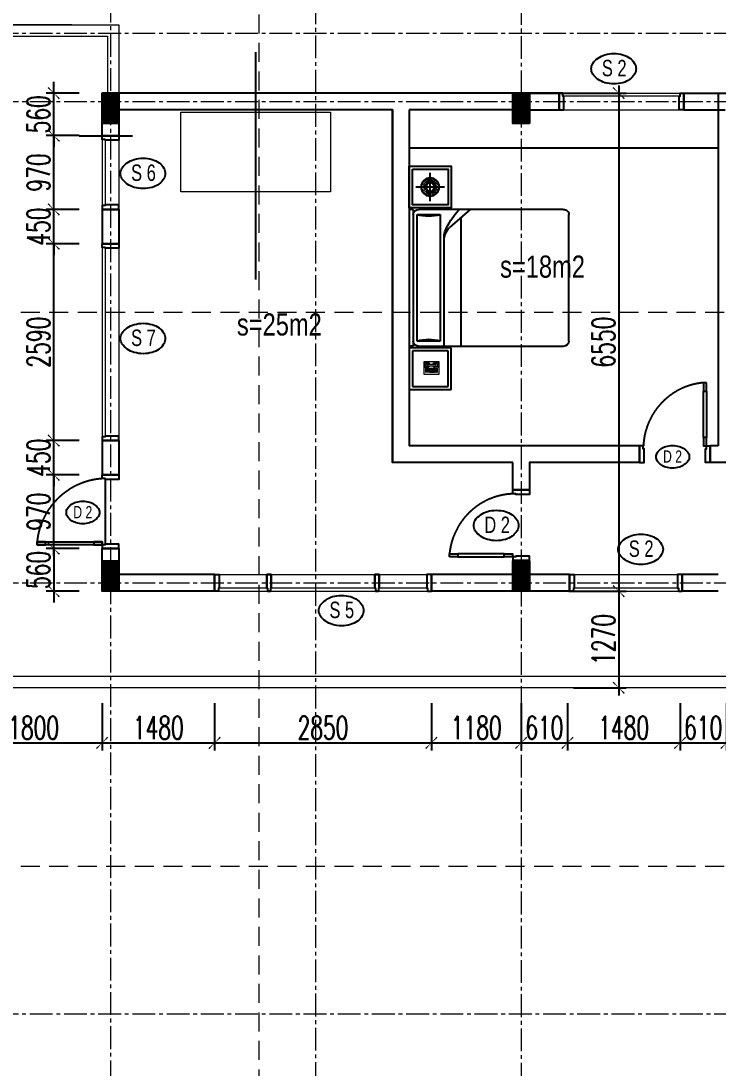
# Model space of a CAD drawing. Header units: millimetres. Extents: x -34806 to 662668, y 63228 to 99452.
# Drawn here: x 141501 to 150668, y 74775 to 88545 of the extents above; entities that cross this region are included whole.
import ezdxf
from ezdxf.enums import TextEntityAlignment as Align

# ---------------------------------------------------------------- set-up
doc = ezdxf.new("R2010")
doc.units = ezdxf.units.MM
doc.header["$LTSCALE"] = 200
doc.header["$MEASUREMENT"] = 0
doc.header["$PDMODE"] = 3
doc.header["$PDSIZE"] = 50
for name, pattern in [('CENTER2', [1.125, 0.75, -0.125, 0.125, -0.125]), ('CONTINOUS', [0]), ('CONTINU', [0]), ('DASHED2', [0.375, 0.25, -0.125])]:
    doc.linetypes.add(name, pattern=pattern)
doc.layers.get('0').update_dxf_attribs({"color": 95, "linetype": 'CONTINUOUS'})
doc.layers.get('DEFPOINTS').update_dxf_attribs({"linetype": 'CONTINUOUS'})
for name, color, linetype in [('COT', 2, 'CONTINUOUS'), ('Cua', 143, 'CONTINUOUS'), ('DIM', 1, 'CONTINUOUS'), ('NOITHAT', 32, 'CONTINUOUS'), ('TEXT', 7, 'CONTINUOUS'), ('TPTA-Text', 253, 'CONTINUOUS'), ('TUONG', 2, 'CONTINUOUS')]:
    doc.layers.add(name, color=color, linetype=linetype)
doc.layers.add('thay', color=7, linetype='CONTINUOUS', lineweight=18)
doc.layers.add('tim', color=254, linetype='CENTER2', lineweight=9)
doc.styles.add('NHO', font='VNCC-RMS.SHX', dxfattribs={"width": 0.8})
doc.styles.add('Scale', font='vnsimli.shx', dxfattribs={"width": 0.65, "bigfont": 'bigfont.shx'})
doc.styles.add('VNCC-SIM', font='VHAVAN.ttf', dxfattribs={"width": 0.85})
doc.dimstyles.new('Scale', dxfattribs={"dimscale": 10, "dimtxt": 2, "dimasz": 0.8, "dimexe": 1, "dimexo": 0, "dimgap": 0.5, "dimtad": 1, "dimdec": 0, "dimzin": 0, "dimdsep": 46, "dimtxsty": 'Scale', "dimblk": 'ARCHTICK', "dimcen": 1, "dimdle": 1, "dimclrd": 8, "dimclre": 251, "dimclrt": 3, "dimadec": 0, "dimazin": 0, "dimtfac": 1, "dimtdec": 0, "dimtix": 1, "dimtmove": 2, "dimatfit": 3, "dimfxl": 1, "dimtolj": 1, "dimtzin": 0, "dimarcsym": 0})

# ---------------------------------------------------------------- blocks, each defined once
blk = doc.blocks.new('A$C116500EA')
at = {"layer": 'NOITHAT'}
for p, q in [((570, 2100), (2370, 2100)), ((570, 2049), (570, 2100)), ((2370, 2049), (2370, 2100)), ((2390, 2100), (2940, 2100)), ((2390, 1550), (2390, 2100)), ((2940, 2100), (2940, 1550)), ((275, 1637), (275, 2012)), ((570, 2049), (2370, 2049)), ((570, 76), (570, 1973)), ((2302, 1998), (638, 1998)), ((638, 1998), (638, 1694)), ((2302, 1694), (2302, 1998)), ((2370, 1973), (2370, 76)), ((2430, 2060), (2900, 2060)), ((2430, 1590), (2430, 2060)), ((2900, 2060), (2900, 1590)), ((463, 1825), (88, 1825)), ((638, 1694), (2302, 1694)), ((570, 1299), (808, 1572)), ((2370, 1643), (930, 1643)), ((2940, 1550), (2390, 1550)), ((2900, 1590), (2430, 1590)), ((2370, 1416), (672, 1416)), ((2302, 0), (638, 0))]:
    blk.add_line(p, q, dxfattribs=at)
at = {"layer": 'NOITHAT', "lineweight": 5}
for p, q in [((248, 1872), (215, 1929)), ((258, 1877), (238, 1939)), ((269, 1879), (262, 1944)), ((281, 1879), (288, 1944)), ((292, 1877), (312, 1939)), ((303, 1872), (335, 1929)), ((220, 1825), (155, 1825)), ((221, 1836), (158, 1850)), ((221, 1813), (158, 1800)), ((225, 1847), (165, 1873)), ((225, 1802), (165, 1776)), ((231, 1857), (178, 1895)), ((231, 1792), (178, 1754)), ((238, 1866), (195, 1914)), ((312, 1866), (355, 1914)), ((319, 1857), (372, 1895)), ((319, 1792), (372, 1754)), ((325, 1847), (385, 1873)), ((325, 1802), (385, 1776)), ((329, 1836), (392, 1850)), ((329, 1813), (392, 1800)), ((330, 1825), (395, 1825)), ((2575, 1911), (2736, 1911)), ((2575, 1709), (2575, 1911)), ((2586, 1896), (2586, 1847)), ((2595, 1905), (2635, 1905)), ((2595, 1838), (2605, 1838)), ((2605, 1856), (2605, 1761)), ((2626, 1856), (2626, 1761)), ((2635, 1838), (2626, 1838)), ((2644, 1896), (2644, 1847)), ((2655, 1886), (2714, 1886)), ((2655, 1878), (2714, 1878)), ((2655, 1870), (2714, 1870)), ((2655, 1862), (2714, 1862)), ((2655, 1854), (2714, 1854)), ((2656, 1832), (2656, 1758)), ((2714, 1832), (2656, 1832)), ((2656, 1813), (2714, 1813)), ((2656, 1795), (2714, 1795)), ((2674, 1758), (2674, 1832)), ((2695, 1758), (2695, 1832)), ((2714, 1758), (2714, 1832)), ((2736, 1911), (2736, 1709)), ((238, 1784), (195, 1735)), ((248, 1777), (215, 1721)), ((258, 1772), (238, 1711)), ((269, 1770), (262, 1705)), ((281, 1770), (288, 1705)), ((292, 1772), (312, 1711)), ((303, 1777), (335, 1721)), ((312, 1784), (355, 1735)), ((2736, 1709), (2575, 1709)), ((2586, 1726), (2586, 1775)), ((2595, 1784), (2605, 1784)), ((2595, 1717), (2635, 1717)), ((2635, 1784), (2626, 1784)), ((2644, 1726), (2644, 1775)), ((2656, 1776), (2714, 1776)), ((2656, 1758), (2714, 1758)), ((2673, 1738), (2656, 1738)), ((2656, 1738), (2656, 1732)), ((2656, 1732), (2673, 1732)), ((2673, 1732), (2673, 1738)), ((2693, 1738), (2676, 1738)), ((2676, 1738), (2676, 1732)), ((2676, 1732), (2693, 1732)), ((2693, 1732), (2693, 1738)), ((2714, 1738), (2697, 1738)), ((2697, 1738), (2697, 1732)), ((2697, 1732), (2714, 1732)), ((2714, 1732), (2714, 1738))]:
    blk.add_line(p, q, dxfattribs=at)
at = {"layer": 'NOITHAT'}
for points in [[(0, 2100), (0, 1550), (550, 1550), (550, 2100)], [(40, 2060), (40, 1590), (510, 1590), (510, 2060)]]:
    blk.add_lwpolyline(points, close=True, dxfattribs=at)
blk.add_circle((275, 1825), 120, dxfattribs=at)
at = {"layer": 'NOITHAT', "lineweight": 5}
for radius in [55, 50]:
    blk.add_circle((275, 1825), radius, dxfattribs=at)
for centre, radius, start, end in [((2595, 1896), 9.15, 90, 180), ((2595, 1847), 9.15, 180, 270), ((2615, 1864), 22.9, 296.5689, 243.4311), ((2615, 1856), 10.2, 0, 180), ((2635, 1896), 9.15, 0, 90), ((2635, 1847), 9.15, 270, 0), ((2595, 1775), 9.15, 90, 180), ((2595, 1726), 9.15, 180, 270), ((2615, 1753), 22.9, 116.5689, 63.4311), ((2615, 1761), 10.2, 180, 0), ((2635, 1775), 9.15, 0, 90), ((2635, 1726), 9.15, 270, 0)]:
    blk.add_arc(centre, radius, start, end, dxfattribs=at)
at = {"layer": 'NOITHAT'}
for centre, major_axis, start_param, end_param in [((638, 1973), (0, 76), 0, 1.570796), ((238, 1846), (0, 471), 4.382801, 5.041977), ((2702, 1846), (0, 471), 1.241209, 1.900384), ((2302, 1973), (0, 76), -1.570796, 0), ((1240, 547), (0, 1164), 0.364577, 0.693974), ((984, 1339), (0, 304), 0, 0.699981), ((930, 1339), (0, 304), 0, 0.233748), ((638, 76), (0, 76), 1.570796, 3.141593), ((2302, 76), (0, 76), 3.141593, 4.712389)]:
    blk.add_ellipse(centre, major_axis=major_axis, ratio=0.9, start_param=start_param, end_param=end_param, dxfattribs=at)
blk = doc.blocks.new('_ArchTick')
at = {"layer": 'DIM', "color": 150}
blk.add_lwpolyline([(0.5, 0.5, 0.133, 0, 0), (0, 0, 0, 0.133, 0), (-0.5, -0.5, 0.133, 0.133, 0)], format="xyseb", dxfattribs=at)
blk = doc.blocks.new('*D165')
at = {"layer": 'DEFPOINTS', "color": 0}
for p in [(148578, 87596), (148705, 81046), (149362, 81046)]:
    blk.add_point(p, dxfattribs=at)
at = {"layer": 'TPTA-Text', "color": 251, "lineweight": -2}
for p, q in [((148578, 87596), (149462, 87596)), ((148705, 81046), (149462, 81046))]:
    blk.add_line(p, q, dxfattribs=at)
at = {"layer": 'TPTA-Text', "color": 8, "lineweight": -2}
blk.add_line((149362, 87696), (149362, 80946), dxfattribs=at)
at = {"layer": 'TPTA-Text', "color": 8, "lineweight": -2, "xscale": 150, "yscale": 150, "zscale": 150}
for p, rotation in [((149362, 87596), 90), ((149362, 81046), 270)]:
    blk.add_blockref('_ArchTick', p, dxfattribs=dict(at, rotation=rotation))
at = {"layer": 'TPTA-Text', "color": 3, "insert": (149162, 84321), "char_height": 300, "attachment_point": 5, "rotation": 90, "style": 'Scale'}
blk.add_mtext('\\A1;6550', dxfattribs=at)
blk = doc.blocks.new('*D166')
at = {"layer": 'DEFPOINTS', "color": 0}
for p in [(148705, 81046), (148766, 79776), (149362, 79776)]:
    blk.add_point(p, dxfattribs=at)
at = {"layer": 'TPTA-Text', "color": 8, "lineweight": -2}
blk.add_line((149362, 81146), (149362, 79676), dxfattribs=at)
at = {"layer": 'TPTA-Text', "color": 251, "lineweight": -2}
for p, q in [((148705, 81046), (149462, 81046)), ((148766, 79776), (149462, 79776))]:
    blk.add_line(p, q, dxfattribs=at)
at = {"layer": 'TPTA-Text', "color": 8, "lineweight": -2, "xscale": 150, "yscale": 150, "zscale": 150}
for p, rotation in [((149362, 81046), 90), ((149362, 79776), 270)]:
    blk.add_blockref('_ArchTick', p, dxfattribs=dict(at, rotation=rotation))
at = {"layer": 'TPTA-Text', "color": 3, "insert": (149162, 80411), "char_height": 300, "attachment_point": 5, "rotation": 90, "style": 'Scale'}
blk.add_mtext('\\A1;1270', dxfattribs=at)
blk = doc.blocks.new('*D417')
at = {"layer": 'DEFPOINTS', "color": 0}
for p in [(140768, 79574), (142568, 79574), (142568, 79051)]:
    blk.add_point(p, dxfattribs=at)
at = {"layer": 'TPTA-Text', "color": 251, "lineweight": -2}
for p, q in [((140768, 79574), (140768, 78951)), ((142568, 79574), (142568, 78951))]:
    blk.add_line(p, q, dxfattribs=at)
at = {"layer": 'TPTA-Text', "color": 8, "lineweight": -2}
blk.add_line((140668, 79051), (142668, 79051), dxfattribs=at)
at = {"layer": 'TPTA-Text', "color": 8, "lineweight": -2, "xscale": 150, "yscale": 150, "zscale": 150, "rotation": 180}
blk.add_blockref('_ArchTick', (140768, 79051), dxfattribs=at)
at = {"layer": 'TPTA-Text', "color": 8, "lineweight": -2, "xscale": 150, "yscale": 150, "zscale": 150}
blk.add_blockref('_ArchTick', (142568, 79051), dxfattribs=at)
at = {"layer": 'TPTA-Text', "color": 3, "insert": (141668, 79251), "char_height": 300, "attachment_point": 5, "style": 'Scale'}
blk.add_mtext('\\A1;1800', dxfattribs=at)
blk = doc.blocks.new('*D418')
at = {"layer": 'DEFPOINTS', "color": 0}
for p in [(142568, 79574), (144048, 79574), (144048, 79051)]:
    blk.add_point(p, dxfattribs=at)
at = {"layer": 'TPTA-Text', "color": 251, "lineweight": -2}
for p, q in [((142568, 79574), (142568, 78951)), ((144048, 79574), (144048, 78951))]:
    blk.add_line(p, q, dxfattribs=at)
at = {"layer": 'TPTA-Text', "color": 8, "lineweight": -2}
blk.add_line((142468, 79051), (144148, 79051), dxfattribs=at)
at = {"layer": 'TPTA-Text', "color": 8, "lineweight": -2, "xscale": 150, "yscale": 150, "zscale": 150, "rotation": 180}
blk.add_blockref('_ArchTick', (142568, 79051), dxfattribs=at)
at = {"layer": 'TPTA-Text', "color": 8, "lineweight": -2, "xscale": 150, "yscale": 150, "zscale": 150}
blk.add_blockref('_ArchTick', (144048, 79051), dxfattribs=at)
at = {"layer": 'TPTA-Text', "color": 3, "insert": (143308, 79251), "char_height": 300, "attachment_point": 5, "style": 'Scale'}
blk.add_mtext('\\A1;1480', dxfattribs=at)
blk = doc.blocks.new('*D419')
at = {"layer": 'DEFPOINTS', "color": 0}
for p in [(144048, 79574), (146898, 79574), (146898, 79051)]:
    blk.add_point(p, dxfattribs=at)
at = {"layer": 'TPTA-Text', "color": 251, "lineweight": -2}
for p, q in [((144048, 79574), (144048, 78951)), ((146898, 79574), (146898, 78951))]:
    blk.add_line(p, q, dxfattribs=at)
at = {"layer": 'TPTA-Text', "color": 8, "lineweight": -2}
blk.add_line((143948, 79051), (146998, 79051), dxfattribs=at)
at = {"layer": 'TPTA-Text', "color": 8, "lineweight": -2, "xscale": 150, "yscale": 150, "zscale": 150, "rotation": 180}
blk.add_blockref('_ArchTick', (144048, 79051), dxfattribs=at)
at = {"layer": 'TPTA-Text', "color": 8, "lineweight": -2, "xscale": 150, "yscale": 150, "zscale": 150}
blk.add_blockref('_ArchTick', (146898, 79051), dxfattribs=at)
at = {"layer": 'TPTA-Text', "color": 3, "insert": (145473, 79251), "char_height": 300, "attachment_point": 5, "style": 'Scale'}
blk.add_mtext('\\A1;2850', dxfattribs=at)
blk = doc.blocks.new('*D420')
at = {"layer": 'DEFPOINTS', "color": 0}
for p in [(146898, 79574), (148078, 79574), (148078, 79051)]:
    blk.add_point(p, dxfattribs=at)
at = {"layer": 'TPTA-Text', "color": 251, "lineweight": -2}
for p, q in [((146898, 79574), (146898, 78951)), ((148078, 79574), (148078, 78951))]:
    blk.add_line(p, q, dxfattribs=at)
at = {"layer": 'TPTA-Text', "color": 8, "lineweight": -2}
blk.add_line((146798, 79051), (148178, 79051), dxfattribs=at)
at = {"layer": 'TPTA-Text', "color": 8, "lineweight": -2, "xscale": 150, "yscale": 150, "zscale": 150, "rotation": 180}
blk.add_blockref('_ArchTick', (146898, 79051), dxfattribs=at)
at = {"layer": 'TPTA-Text', "color": 8, "lineweight": -2, "xscale": 150, "yscale": 150, "zscale": 150}
blk.add_blockref('_ArchTick', (148078, 79051), dxfattribs=at)
at = {"layer": 'TPTA-Text', "color": 3, "insert": (147488, 79251), "char_height": 300, "attachment_point": 5, "style": 'Scale'}
blk.add_mtext('\\A1;1180', dxfattribs=at)
blk = doc.blocks.new('*D421')
at = {"layer": 'DEFPOINTS', "color": 0}
for p in [(148078, 79574), (148688, 79574), (148688, 79051)]:
    blk.add_point(p, dxfattribs=at)
at = {"layer": 'TPTA-Text', "color": 251, "lineweight": -2}
for p, q in [((148078, 79574), (148078, 78951)), ((148688, 79574), (148688, 78951))]:
    blk.add_line(p, q, dxfattribs=at)
at = {"layer": 'TPTA-Text', "color": 8, "lineweight": -2}
blk.add_line((147978, 79051), (148788, 79051), dxfattribs=at)
at = {"layer": 'TPTA-Text', "color": 8, "lineweight": -2, "xscale": 150, "yscale": 150, "zscale": 150, "rotation": 180}
blk.add_blockref('_ArchTick', (148078, 79051), dxfattribs=at)
at = {"layer": 'TPTA-Text', "color": 8, "lineweight": -2, "xscale": 150, "yscale": 150, "zscale": 150}
blk.add_blockref('_ArchTick', (148688, 79051), dxfattribs=at)
at = {"layer": 'TPTA-Text', "color": 3, "insert": (148383, 79251), "char_height": 300, "attachment_point": 5, "style": 'Scale'}
blk.add_mtext('\\A1;610', dxfattribs=at)
blk = doc.blocks.new('*D422')
at = {"layer": 'DEFPOINTS', "color": 0}
for p in [(148688, 79574), (150168, 79574), (150168, 79051)]:
    blk.add_point(p, dxfattribs=at)
at = {"layer": 'TPTA-Text', "color": 251, "lineweight": -2}
for p, q in [((148688, 79574), (148688, 78951)), ((150168, 79574), (150168, 78951))]:
    blk.add_line(p, q, dxfattribs=at)
at = {"layer": 'TPTA-Text', "color": 8, "lineweight": -2}
blk.add_line((148588, 79051), (150268, 79051), dxfattribs=at)
at = {"layer": 'TPTA-Text', "color": 8, "lineweight": -2, "xscale": 150, "yscale": 150, "zscale": 150, "rotation": 180}
blk.add_blockref('_ArchTick', (148688, 79051), dxfattribs=at)
at = {"layer": 'TPTA-Text', "color": 8, "lineweight": -2, "xscale": 150, "yscale": 150, "zscale": 150}
blk.add_blockref('_ArchTick', (150168, 79051), dxfattribs=at)
at = {"layer": 'TPTA-Text', "color": 3, "insert": (149428, 79251), "char_height": 300, "attachment_point": 5, "style": 'Scale'}
blk.add_mtext('\\A1;1480', dxfattribs=at)
blk = doc.blocks.new('*D423')
at = {"layer": 'DEFPOINTS', "color": 0}
for p in [(150168, 79574), (150778, 79574), (150778, 79051)]:
    blk.add_point(p, dxfattribs=at)
at = {"layer": 'TPTA-Text', "color": 251, "lineweight": -2}
for p, q in [((150168, 79574), (150168, 78951)), ((150778, 79574), (150778, 78951))]:
    blk.add_line(p, q, dxfattribs=at)
at = {"layer": 'TPTA-Text', "color": 8, "lineweight": -2}
blk.add_line((150068, 79051), (150878, 79051), dxfattribs=at)
at = {"layer": 'TPTA-Text', "color": 8, "lineweight": -2, "xscale": 150, "yscale": 150, "zscale": 150, "rotation": 180}
blk.add_blockref('_ArchTick', (150168, 79051), dxfattribs=at)
at = {"layer": 'TPTA-Text', "color": 8, "lineweight": -2, "xscale": 150, "yscale": 150, "zscale": 150}
blk.add_blockref('_ArchTick', (150778, 79051), dxfattribs=at)
at = {"layer": 'TPTA-Text', "color": 3, "insert": (150473, 79251), "char_height": 300, "attachment_point": 5, "style": 'Scale'}
blk.add_mtext('\\A1;610', dxfattribs=at)
blk = doc.blocks.new('*D437')
at = {"layer": 'DEFPOINTS', "color": 0}
for p in [(142267, 81606), (141932, 81046), (142267, 81046)]:
    blk.add_point(p, dxfattribs=at)
at = {"layer": 'TPTA-Text', "color": 8, "lineweight": -2}
for p, q in [((141932, 81606), (141932, 81756)), ((141932, 81606), (141932, 81046)), ((141932, 81046), (141932, 80896))]:
    blk.add_line(p, q, dxfattribs=at)
at = {"layer": 'TPTA-Text', "color": 251, "lineweight": -2}
for p, q in [((142267, 81606), (141832, 81606)), ((142267, 81046), (141832, 81046))]:
    blk.add_line(p, q, dxfattribs=at)
at = {"layer": 'TPTA-Text', "color": 8, "lineweight": -2, "xscale": 150, "yscale": 150, "zscale": 150}
for p, rotation in [((141932, 81606), 270), ((141932, 81046), 90)]:
    blk.add_blockref('_ArchTick', p, dxfattribs=dict(at, rotation=rotation))
at = {"layer": 'TPTA-Text', "color": 3, "insert": (141732, 81326), "char_height": 300, "attachment_point": 5, "rotation": 90, "style": 'Scale'}
blk.add_mtext('\\A1;560', dxfattribs=at)
blk = doc.blocks.new('*D438')
at = {"layer": 'DEFPOINTS', "color": 0}
for p in [(141932, 82576), (142267, 82576), (142267, 81606)]:
    blk.add_point(p, dxfattribs=at)
at = {"layer": 'TPTA-Text', "color": 8, "lineweight": -2}
blk.add_line((141932, 81506), (141932, 82676), dxfattribs=at)
at = {"layer": 'TPTA-Text', "color": 251, "lineweight": -2}
for p, q in [((142267, 82576), (141832, 82576)), ((142267, 81606), (141832, 81606))]:
    blk.add_line(p, q, dxfattribs=at)
at = {"layer": 'TPTA-Text', "color": 8, "lineweight": -2, "xscale": 150, "yscale": 150, "zscale": 150}
for p, rotation in [((141932, 82576), 90), ((141932, 81606), 270)]:
    blk.add_blockref('_ArchTick', p, dxfattribs=dict(at, rotation=rotation))
at = {"layer": 'TPTA-Text', "color": 3, "insert": (141732, 82091), "char_height": 300, "attachment_point": 5, "rotation": 90, "style": 'Scale'}
blk.add_mtext('\\A1;970', dxfattribs=at)
blk = doc.blocks.new('*D439')
at = {"layer": 'DEFPOINTS', "color": 0}
for p in [(141932, 83026), (142267, 83026), (142267, 82576)]:
    blk.add_point(p, dxfattribs=at)
at = {"layer": 'TPTA-Text', "color": 8, "lineweight": -2}
for p, q in [((141932, 83026), (141932, 83176)), ((141932, 82576), (141932, 83026)), ((141932, 82576), (141932, 82426))]:
    blk.add_line(p, q, dxfattribs=at)
at = {"layer": 'TPTA-Text', "color": 251, "lineweight": -2}
for p, q in [((142267, 83026), (141832, 83026)), ((142267, 82576), (141832, 82576))]:
    blk.add_line(p, q, dxfattribs=at)
at = {"layer": 'TPTA-Text', "color": 8, "lineweight": -2, "xscale": 150, "yscale": 150, "zscale": 150}
for p, rotation in [((141932, 83026), 270), ((141932, 82576), 90)]:
    blk.add_blockref('_ArchTick', p, dxfattribs=dict(at, rotation=rotation))
at = {"layer": 'TPTA-Text', "color": 3, "insert": (141732, 82801), "char_height": 300, "attachment_point": 5, "rotation": 90, "style": 'Scale'}
blk.add_mtext('\\A1;450', dxfattribs=at)
blk = doc.blocks.new('*D440')
at = {"layer": 'DEFPOINTS', "color": 0}
for p in [(141932, 85616), (142267, 85616), (142267, 83026)]:
    blk.add_point(p, dxfattribs=at)
at = {"layer": 'TPTA-Text', "color": 8, "lineweight": -2}
blk.add_line((141932, 82926), (141932, 85716), dxfattribs=at)
at = {"layer": 'TPTA-Text', "color": 251, "lineweight": -2}
for p, q in [((142267, 85616), (141832, 85616)), ((142267, 83026), (141832, 83026))]:
    blk.add_line(p, q, dxfattribs=at)
at = {"layer": 'TPTA-Text', "color": 8, "lineweight": -2, "xscale": 150, "yscale": 150, "zscale": 150}
for p, rotation in [((141932, 85616), 90), ((141932, 83026), 270)]:
    blk.add_blockref('_ArchTick', p, dxfattribs=dict(at, rotation=rotation))
at = {"layer": 'TPTA-Text', "color": 3, "insert": (141732, 84321), "char_height": 300, "attachment_point": 5, "rotation": 90, "style": 'Scale'}
blk.add_mtext('\\A1;2590', dxfattribs=at)
blk = doc.blocks.new('*D441')
at = {"layer": 'DEFPOINTS', "color": 0}
for p in [(141932, 86067), (142267, 86067), (142267, 85616)]:
    blk.add_point(p, dxfattribs=at)
at = {"layer": 'TPTA-Text', "color": 8, "lineweight": -2}
for p, q in [((141932, 86067), (141932, 86217)), ((141932, 85616), (141932, 86067)), ((141932, 85616), (141932, 85466))]:
    blk.add_line(p, q, dxfattribs=at)
at = {"layer": 'TPTA-Text', "color": 251, "lineweight": -2}
for p, q in [((142267, 86067), (141832, 86067)), ((142267, 85616), (141832, 85616))]:
    blk.add_line(p, q, dxfattribs=at)
at = {"layer": 'TPTA-Text', "color": 8, "lineweight": -2, "xscale": 150, "yscale": 150, "zscale": 150}
for p, rotation in [((141932, 86067), 270), ((141932, 85616), 90)]:
    blk.add_blockref('_ArchTick', p, dxfattribs=dict(at, rotation=rotation))
at = {"layer": 'TPTA-Text', "color": 3, "insert": (141732, 85841), "char_height": 300, "attachment_point": 5, "rotation": 90, "style": 'Scale'}
blk.add_mtext('\\A1;450', dxfattribs=at)
blk = doc.blocks.new('*D442')
at = {"layer": 'DEFPOINTS', "color": 0}
for p in [(141932, 87037), (142267, 87037), (142267, 86067)]:
    blk.add_point(p, dxfattribs=at)
at = {"layer": 'TPTA-Text', "color": 251, "lineweight": -2}
for p, q in [((142267, 87037), (141832, 87037)), ((142267, 86067), (141832, 86067))]:
    blk.add_line(p, q, dxfattribs=at)
at = {"layer": 'TPTA-Text', "color": 8, "lineweight": -2}
blk.add_line((141932, 85967), (141932, 87137), dxfattribs=at)
at = {"layer": 'TPTA-Text', "color": 8, "lineweight": -2, "xscale": 150, "yscale": 150, "zscale": 150}
for p, rotation in [((141932, 87037), 90), ((141932, 86067), 270)]:
    blk.add_blockref('_ArchTick', p, dxfattribs=dict(at, rotation=rotation))
at = {"layer": 'TPTA-Text', "color": 3, "insert": (141732, 86552), "char_height": 300, "attachment_point": 5, "rotation": 90, "style": 'Scale'}
blk.add_mtext('\\A1;970', dxfattribs=at)
blk = doc.blocks.new('*D443')
at = {"layer": 'DEFPOINTS', "color": 0}
for p in [(141932, 87596), (142267, 87596), (142267, 87037)]:
    blk.add_point(p, dxfattribs=at)
at = {"layer": 'TPTA-Text', "color": 8, "lineweight": -2}
for p, q in [((141932, 87596), (141932, 87746)), ((141932, 87037), (141932, 87596)), ((141932, 87037), (141932, 86887))]:
    blk.add_line(p, q, dxfattribs=at)
at = {"layer": 'TPTA-Text', "color": 251, "lineweight": -2}
for p, q in [((142267, 87596), (141832, 87596)), ((142267, 87037), (141832, 87037))]:
    blk.add_line(p, q, dxfattribs=at)
at = {"layer": 'TPTA-Text', "color": 8, "lineweight": -2, "xscale": 150, "yscale": 150, "zscale": 150}
for p, rotation in [((141932, 87596), 270), ((141932, 87037), 90)]:
    blk.add_blockref('_ArchTick', p, dxfattribs=dict(at, rotation=rotation))
at = {"layer": 'TPTA-Text', "color": 3, "insert": (141732, 87316), "char_height": 300, "attachment_point": 5, "rotation": 90, "style": 'Scale'}
blk.add_mtext('\\A1;560', dxfattribs=at)

msp = doc.modelspace()

# ---------------------------------------------------------------- linework, layer by layer
msp.add_line((144588.3, 85146.9), (144588.3, 88136.6))
msp.add_lwpolyline([(146608.3, 86878.2), (150668.3, 86878.2)])
at = {"layer": 'COT', "const_width": 220}
for points in [[(142678.3, 87196.3), (142678.3, 87596.3)], [(142678.3, 87196.3), (142678.3, 87496.3)], [(148078.3, 87196.3), (148078.3, 87596.3)], [(148078.3, 87196.3), (148078.3, 87496.3)], [(142678.3, 81046.3), (142678.3, 81446.3)], [(148078.3, 81046.3), (148078.3, 81446.3)], [(142678.3, 81046.3), (142678.3, 81346.3)], [(148078.3, 81046.3), (148078.3, 81346.3)]]:
    msp.add_lwpolyline(points, dxfattribs=at)
at = {"layer": 'Cua', "color": 8, "linetype": 'DASHED2', "ltscale": 400}
for p, q in [((150474.9, 83067.5), (150474.9, 83677.8)), ((150514.9, 83677.8), (150514.9, 83067.5)), ((147857.1, 81537.6), (147246.8, 81537.6)), ((147246.8, 81497.6), (147857.1, 81497.6))]:
    msp.add_line(p, q, dxfattribs=at)
at = {"layer": 'Cua', "color": 6, "linetype": 'CONTINOUS', "ltscale": 0.5}
for p, q in [((149634.9, 82956.3), (149634.9, 82736.3)), ((149634.9, 82956.3), (149634.9, 82736.3)), ((149634.9, 82736.3), (149634.9, 82956.3)), ((149634.9, 82736.3), (149634.9, 82956.3)), ((149634.9, 82956.3), (149634.9, 82736.3)), ((149634.9, 82736.3), (149634.9, 82956.3)), ((150564.9, 82736.3), (150564.9, 82956.3)), ((147968.3, 82377.6), (148188.3, 82377.6)), ((147968.3, 82377.6), (148188.3, 82377.6)), ((148188.3, 82377.6), (147968.3, 82377.6)), ((148188.3, 82377.6), (147968.3, 82377.6)), ((147968.3, 82377.6), (148188.3, 82377.6)), ((148188.3, 82377.6), (147968.3, 82377.6)), ((148188.3, 81447.6), (147968.3, 81447.6))]:
    msp.add_line(p, q, dxfattribs=at)
for points in [[(148578.5, 87376.3), (148638.5, 87376.3), (148638.5, 87556.3), (148628.5, 87556.3), (148628.5, 87596.3), (148578.5, 87596.3)], [(150218.2, 87376.3), (150158.2, 87376.3), (150158.2, 87556.3), (150168.2, 87556.3), (150168.2, 87596.3), (150218.2, 87596.3)], [(142788.3, 87036.5), (142788.3, 86976.5), (142608.3, 86976.5), (142608.3, 86986.5), (142568.3, 86986.5), (142568.3, 87036.5)], [(142788.3, 87036.5), (142788.3, 86976.5), (142608.3, 86976.5), (142608.3, 86986.5), (142568.3, 86986.5), (142568.3, 87036.5)], [(142788.3, 86066.5), (142788.3, 86126.5), (142608.3, 86126.5), (142608.3, 86116.5), (142568.3, 86116.5), (142568.3, 86066.5)], [(142788.3, 86066.5), (142788.3, 86126.5), (142608.3, 86126.5), (142608.3, 86116.5), (142568.3, 86116.5), (142568.3, 86066.5)], [(142788.3, 85616.2), (142788.3, 85556.2), (142608.3, 85556.2), (142608.3, 85566.2), (142568.3, 85566.2), (142568.3, 85616.2)], [(142788.3, 85616.2), (142788.3, 85556.2), (142608.3, 85556.2), (142608.3, 85566.2), (142568.3, 85566.2), (142568.3, 85616.2)], [(142788.3, 83026.2), (142788.3, 83086.2), (142608.3, 83086.2), (142608.3, 83076.2), (142568.3, 83076.2), (142568.3, 83026.2)], [(142788.3, 83026.2), (142788.3, 83086.2), (142608.3, 83086.2), (142608.3, 83076.2), (142568.3, 83076.2), (142568.3, 83026.2)], [(149634.9, 82736.3), (149694.9, 82736.3), (149694.9, 82916.3), (149684.9, 82916.3), (149684.9, 82956.3), (149634.9, 82956.3)], [(150564.9, 82736.3), (150504.9, 82736.3), (150504.9, 82916.3), (150514.9, 82916.3), (150514.9, 82956.3), (150564.9, 82956.3)], [(142788.3, 82576), (142788.3, 82516), (142608.3, 82516), (142608.3, 82526), (142568.3, 82526), (142568.3, 82576)], [(142788.3, 82576), (142788.3, 82516), (142608.3, 82516), (142608.3, 82526), (142568.3, 82526), (142568.3, 82576)], [(148188.3, 82377.6), (148188.3, 82317.6), (148008.3, 82317.6), (148008.3, 82327.6), (147968.3, 82327.6), (147968.3, 82377.6)], [(142788.3, 81606), (142788.3, 81666), (142608.3, 81666), (142608.3, 81656), (142568.3, 81656), (142568.3, 81606)], [(142788.3, 81606), (142788.3, 81666), (142608.3, 81666), (142608.3, 81656), (142568.3, 81656), (142568.3, 81606)], [(148188.3, 81447.6), (148188.3, 81507.6), (148008.3, 81507.6), (148008.3, 81497.6), (147968.3, 81497.6), (147968.3, 81447.6)], [(144048.3, 81266.3), (144108.3, 81266.3), (144108.3, 81086.3), (144098.3, 81086.3), (144098.3, 81046.3), (144048.3, 81046.3)], [(146898.3, 81266.3), (146838.3, 81266.3), (146838.3, 81086.3), (146848.3, 81086.3), (146848.3, 81046.3), (146898.3, 81046.3)], [(148716.1, 81266.3), (148776.1, 81266.3), (148776.1, 81086.3), (148766.1, 81086.3), (148766.1, 81046.3), (148716.1, 81046.3)], [(150196.1, 81266.3), (150136.1, 81266.3), (150136.1, 81086.3), (150146.1, 81086.3), (150146.1, 81046.3), (150196.1, 81046.3)]]:
    msp.add_lwpolyline(points, close=True, dxfattribs=at)
at = {"layer": 'Cua', "color": 0, "linetype": 'Continuous'}
for points in [[(150514.9, 83787.8), (150474.9, 83787.8), (150474.9, 83677.8), (150514.9, 83677.8)], [(150514.9, 83067.5), (150474.9, 83067.5), (150474.9, 82957.5), (150514.9, 82957.5)], [(141822.8, 81656), (141822.8, 81696), (141712.8, 81696), (141712.8, 81656)], [(142568.3, 81656), (142568.3, 81696), (142458.3, 81696), (142458.3, 81656)], [(147136.8, 81497.6), (147136.8, 81537.6), (147246.8, 81537.6), (147246.8, 81497.6)], [(147857.1, 81497.6), (147857.1, 81537.6), (147967.1, 81537.6), (147967.1, 81497.6)]]:
    msp.add_lwpolyline(points, close=True, dxfattribs=at)
at = {"layer": 'Cua', "color": 4}
msp.add_lwpolyline([(141712.8, 81696), (142568.3, 81696), (142568.3, 81656), (141712.8, 81656)], close=True, dxfattribs=at)
at = {"layer": 'Cua', "color": 6, "linetype": 'CONTINOUS', "ltscale": 0.5}
for points in [[(144733, 81086.3), (144733, 81266.3), (144793, 81266.3), (144793, 81086.3), (144783, 81086.3), (144783, 81046.3), (144743, 81046.3)], [(144793, 81086.3), (144793, 81266.3), (144733, 81266.3), (144733, 81086.3), (144743, 81086.3), (144743, 81046.3), (144783, 81046.3)], [(146213.7, 81086.3), (146213.7, 81266.3), (146153.7, 81266.3), (146153.7, 81086.3), (146163.7, 81086.3), (146163.7, 81046.3), (146203.7, 81046.3)], [(146153.7, 81086.3), (146153.7, 81266.3), (146213.7, 81266.3), (146213.7, 81086.3), (146203.7, 81086.3), (146203.7, 81046.3), (146163.7, 81046.3)]]:
    msp.add_lwpolyline(points, dxfattribs=at)
at = {"layer": 'Cua', "color": 8, "linetype": 'DASHED2', "ltscale": 400}
for centre, radius, start, end in [((150555.8, 82921.3), 870.3, 95.33083, 177.69464), ((142632.7, 81603.8), 924.4, 93.98926, 174.2777), ((148003.3, 81456.7), 870.3, 92.30536, 174.66917)]:
    msp.add_arc(centre, radius, start, end, dxfattribs=at)
at = {"layer": 'DIM'}
for p, q in [((142267.3, 87036.5), (142968.1, 87036.5)), ((142608.3, 82516), (142608.3, 81666))]:
    msp.add_line(p, q, dxfattribs=at)
at = {"layer": 'TEXT'}
for points in [[(149001.3, 87916.4, -0.1338614), (149020.4, 87986.4, -0.1013655), (149090.7, 88055.6, -0.0827254), (149181.3, 88099.4, -0.071629), (149299.1, 88116.4, -0.071629), (149417, 88099.4, -0.0830347), (149507.8, 88055.4, -0.1067191), (149571.3, 87985.9, -0.1328035), (149590.1, 87916.4, -0.1328035), (149571.3, 87846.9, -0.1067191), (149507.8, 87777.5, -0.0830347), (149417, 87733.4, -0.071629), (149299.1, 87716.4, -0.071629), (149181.3, 87733.4, -0.0827254), (149090.7, 87777.2, -0.1013655), (149020.4, 87846.4, -0.1338614)], [(142810.5, 86540.1, -0.1338614), (142829.6, 86610, -0.1013655), (142900, 86679.2, -0.0827254), (142990.5, 86723.1, -0.071629), (143108.4, 86740.1, -0.071629), (143226.2, 86723.1, -0.0830347), (143317.1, 86679, -0.1067191), (143380.6, 86609.5, -0.1328035), (143399.4, 86540.1, -0.1328035), (143380.6, 86470.6, -0.1067191), (143317.1, 86401.1, -0.0830347), (143226.2, 86357, -0.071629), (143108.4, 86340.1, -0.071629), (142990.5, 86357, -0.0827254), (142900, 86400.9, -0.1013655), (142829.6, 86470.1, -0.1338614)], [(142810.5, 84369.3, -0.1338614), (142829.6, 84439.3, -0.1013655), (142900, 84508.5, -0.0827254), (142990.5, 84552.3, -0.071629), (143108.4, 84569.3, -0.071629), (143226.2, 84552.3, -0.0830347), (143317.1, 84508.2, -0.1067191), (143380.6, 84438.8, -0.1328035), (143399.4, 84369.3, -0.1328035), (143380.6, 84299.8, -0.1067191), (143317.1, 84230.3, -0.0830347), (143226.2, 84186.2, -0.071629), (143108.4, 84169.3, -0.071629), (142990.5, 84186.2, -0.0827254), (142900, 84230.1, -0.1013655), (142829.6, 84299.3, -0.1338614)], [(150290.3, 82813.1, -0.1338614), (150276.1, 82761.2, -0.1013655), (150224, 82710, -0.0827254), (150156.9, 82677.5, -0.071629), (150069.6, 82664.9, -0.071629), (149982.3, 82677.5, -0.0830347), (149915.1, 82710.1, -0.1067191), (149868, 82761.6, -0.1328035), (149854.1, 82813.1, -0.1328035), (149868, 82864.5, -0.1067191), (149915.1, 82916, -0.0830347), (149982.3, 82948.6, -0.071629), (150069.6, 82961.2, -0.071629), (150156.9, 82948.6, -0.0827254), (150224, 82916.2, -0.1013655), (150276.1, 82864.9, -0.1338614)], [(142534.6, 82081.3, -0.1338614), (142520.4, 82029.5, -0.1013655), (142468.3, 81978.2, -0.0827254), (142401.2, 81945.7, -0.071629), (142313.9, 81933.2, -0.071629), (142226.6, 81945.7, -0.0830347), (142159.3, 81978.4, -0.1067191), (142112.3, 82029.8, -0.1328035), (142098.4, 82081.3, -0.1328035), (142112.3, 82132.8, -0.1067191), (142159.3, 82184.2, -0.0830347), (142226.6, 82216.9, -0.071629), (142313.9, 82229.5, -0.071629), (142401.2, 82216.9, -0.0827254), (142468.3, 82184.4, -0.1013655), (142520.4, 82133.2, -0.1338614)], [(147455.6, 81910.3, -0.1338614), (147474.7, 81980.3, -0.1013655), (147545, 82049.4, -0.0827254), (147635.6, 82093.3, -0.071629), (147753.4, 82110.3, -0.071629), (147871.3, 82093.3, -0.0830347), (147962.1, 82049.2, -0.1067191), (148025.6, 81979.8, -0.1328035), (148044.4, 81910.3, -0.1328035), (148025.6, 81840.8, -0.1067191), (147962.1, 81771.3, -0.0830347), (147871.3, 81727.2, -0.071629), (147753.4, 81710.3, -0.071629), (147635.6, 81727.2, -0.0827254), (147545, 81771.1, -0.1013655), (147474.7, 81840.3, -0.1338614)], [(149355.6, 81596.4, -0.1338614), (149374.6, 81666.4, -0.1013655), (149445, 81735.6, -0.0827254), (149535.6, 81779.4, -0.071629), (149653.4, 81796.4, -0.071629), (149771.3, 81779.4, -0.0830347), (149862.1, 81735.3, -0.1067191), (149925.6, 81665.9, -0.1328035), (149944.4, 81596.4, -0.1328035), (149925.6, 81526.9, -0.1067191), (149862.1, 81457.4, -0.0830347), (149771.3, 81413.4, -0.071629), (149653.4, 81396.4, -0.071629), (149535.6, 81413.4, -0.0827254), (149445, 81457.2, -0.1013655), (149374.6, 81526.4, -0.1338614)], [(145419, 80791.1, -0.1338614), (145438.1, 80861, -0.1013655), (145508.5, 80930.2, -0.0827254), (145599, 80974.1, -0.071629), (145716.8, 80991.1, -0.071629), (145834.7, 80974.1, -0.0830347), (145925.5, 80930, -0.1067191), (145989.1, 80860.5, -0.1328035), (146007.9, 80791.1, -0.1328035), (145989.1, 80721.6, -0.1067191), (145925.5, 80652.1, -0.0830347), (145834.7, 80608, -0.071629), (145716.8, 80591, -0.071629), (145599, 80608, -0.0827254), (145508.5, 80651.9, -0.1013655), (145438.1, 80721.1, -0.1338614)]]:
    msp.add_lwpolyline(points, format="xyb", close=True, dxfattribs=at)
at = {"layer": 'thay', "linetype": 'DASHED2', "ltscale": 5}
for p, q in [((144634.8, 70756.8), (144634.8, 93004.8)), ((132498.8, 84715.6), (164674.8, 84715.6)), ((132498.8, 77430.2), (164674.8, 77430.2))]:
    msp.add_line(p, q, dxfattribs=at)
at = {"layer": 'thay'}
for p, q in [((148628.5, 87596.3), (150168.2, 87596.3)), ((150168.2, 87556.3), (148628.5, 87556.3)), ((148638.5, 87376.3), (150158.2, 87376.3)), ((142568.3, 86986.5), (142568.3, 86116.5)), ((142608.3, 86976.5), (142608.3, 86126.5)), ((142788.3, 86976.5), (142788.3, 86126.5)), ((142568.3, 85566.2), (142568.3, 83076.2)), ((142608.3, 85556.2), (142608.3, 83086.2)), ((142788.3, 85556.2), (142788.3, 83086.2)), ((144108.3, 81266.3), (146838.3, 81266.3)), ((148776.1, 81266.3), (150136.1, 81266.3)), ((144743, 81086.3), (144098.3, 81086.3)), ((144098.3, 81046.3), (146848.3, 81046.3)), ((146163.7, 81086.3), (144783, 81086.3)), ((146848.3, 81086.3), (146203.7, 81086.3)), ((150146.1, 81086.3), (148766.1, 81086.3)), ((148766.1, 81046.3), (150146.1, 81046.3)), ((150668.3, 79776.3), (140768.3, 79776.3))]:
    msp.add_line(p, q, dxfattribs=at)
for points in [[(142171.9, 88496.3), (140768.3, 88496.3), (140768.3, 85996.3)], [(158788.3, 75376.3), (158788.3, 73776.3), (152068.3, 73776.3), (152068.3, 79776.3), (140768.3, 79776.3), (140768.3, 88496.3), (142788.3, 88496.3), (142788.3, 87376.3)], [(158638.3, 75376.3), (158638.3, 73926.3), (152218.3, 73926.3), (152218.3, 79926.3), (140918.3, 79926.3), (140918.3, 88346.3), (142638.3, 88346.3), (142638.3, 87376.3)]]:
    msp.add_lwpolyline(points, dxfattribs=at)
msp.add_lwpolyline([(143603.1, 87347.6), (145573.6, 87347.6), (145573.6, 86297.6), (143603.1, 86297.6)], close=True, dxfattribs=at)
at = {"layer": 'tim', "ltscale": 2}
for p, q in [((142678.3, 91075.1), (142678.3, 73204.1)), ((145378.3, 73204.1), (145378.3, 91075.1)), ((148078.3, 91045.1), (148078.3, 72758.2)), ((134867.5, 88386.3), (163105.5, 88386.3)), ((134867.5, 87486.3), (163105.5, 87486.3)), ((134867.5, 81156.3), (163105.5, 81156.3)), ((134867.5, 75486.3), (163105.5, 75486.3))]:
    msp.add_line(p, q, dxfattribs=at)
at = {"layer": 'TUONG'}
for p, q in [((144858.3, 87596.3), (142568.3, 87596.3)), ((148578.5, 87596.3), (144708.3, 87596.3)), ((148578.5, 87596.3), (147748.3, 87596.3)), ((147983.3, 87596.3), (148578.5, 87596.3)), ((150218.2, 87596.3), (150775, 87596.3)), ((150668.3, 87596.3), (150668.3, 82956.3)), ((144858.3, 87376.3), (142568.3, 87376.3)), ((146608.3, 87376.3), (146608.3, 82956.3)), ((148188.3, 87376.3), (147088.3, 87376.3)), ((147968.3, 87376.3), (148578.5, 87376.3)), ((150218.2, 87376.3), (150760, 87376.3)), ((149634.9, 82956.3), (146608.3, 82956.3)), ((149634.9, 82956.3), (149634.9, 82736.3)), ((150668.3, 82956.3), (150564.9, 82956.3)), ((150888.3, 82736.3), (150564.9, 82736.3)), ((144048.3, 81266.3), (142568.3, 81266.3)), ((147068.3, 81266.3), (146898.3, 81266.3)), ((148716.1, 81266.3), (147068.3, 81266.3)), ((150668.3, 81266.3), (150196.1, 81266.3)), ((144048.3, 81046.3), (142568.3, 81046.3)), ((148716.1, 81046.3), (146898.3, 81046.3)), ((150668.3, 81046.3), (150196.1, 81046.3))]:
    msp.add_line(p, q, dxfattribs=at)
at = {"layer": 'TUONG', "linetype": 'CONTINU', "ltscale": 0.3}
for p, q in [((148578.5, 87376.3), (148578.5, 87596.3)), ((150218.2, 87376.3), (150218.2, 87596.3)), ((142788.3, 87036.5), (142568.3, 87036.5)), ((142788.3, 87036.5), (142568.3, 87036.5)), ((142788.3, 86066.5), (142568.3, 86066.5)), ((142788.3, 86066.5), (142568.3, 86066.5)), ((142788.3, 85616.2), (142568.3, 85616.2)), ((142788.3, 85616.2), (142568.3, 85616.2)), ((142788.3, 83026.2), (142568.3, 83026.2)), ((142788.3, 83026.2), (142568.3, 83026.2)), ((149634.9, 82956.3), (149634.9, 82736.3)), ((150564.9, 82956.3), (150564.9, 82736.3)), ((142788.3, 82576), (142568.3, 82576)), ((142788.3, 82576), (142568.3, 82576)), ((147968.3, 82377.6), (148188.3, 82377.6)), ((142788.3, 81606), (142568.3, 81606)), ((142788.3, 81606), (142568.3, 81606)), ((147968.3, 81447.6), (148188.3, 81447.6)), ((144048.3, 81266.3), (144048.3, 81046.3)), ((144048.3, 81266.3), (144048.3, 81046.3)), ((146898.3, 81266.3), (146898.3, 81046.3)), ((146898.3, 81266.3), (146898.3, 81046.3)), ((148716.1, 81266.3), (148716.1, 81046.3)), ((150196.1, 81266.3), (150196.1, 81046.3))]:
    msp.add_line(p, q, dxfattribs=at)
at = {"layer": 'TUONG'}
for points in [[(142788.3, 87596.3), (142788.3, 87036.5), (142568.3, 87036.5), (142568.3, 87596.3)], [(147968.3, 82736.3), (146608.3, 82736.3), (146608.3, 82736.3), (146388.3, 82736.3), (146388.3, 87376.3), (146388.3, 87376.3), (142568.3, 87376.3)], [(146388.3, 87376.3), (143688.3, 87376.3)], [(146388.3, 87376.3), (146388.3, 82736.3)], [(147968.3, 87376.3), (147968.3, 87376.3), (146608.3, 87376.3)], [(142788.3, 86066.5), (142788.3, 86066.5), (142568.3, 86066.5), (142568.3, 85616.2)], [(142788.3, 86066.5), (142788.3, 85616.2)], [(142568.3, 83026.2), (142568.3, 82576), (142788.3, 82576), (142788.3, 82576)], [(142788.3, 83026.2), (142788.3, 82576)], [(149634.9, 82736.3), (148188.3, 82736.3), (148188.3, 82377.6), (147968.3, 82377.6), (147968.3, 82736.3)], [(149634.9, 82736.3), (148188.3, 82736.3)], [(142788.3, 81606), (142788.3, 81046.3), (142568.3, 81046.3), (142568.3, 81606)]]:
    msp.add_lwpolyline(points, dxfattribs=at)
for points in [[(142788.3, 87196.3), (142568.3, 87196.3), (142568.3, 87596.3), (142788.3, 87596.3)], [(148188.3, 87196.3), (147968.3, 87196.3), (147968.3, 87596.3), (148188.3, 87596.3)], [(142788.3, 87196.3), (142568.3, 87196.3), (142568.3, 87496.3), (142788.3, 87496.3)], [(148188.3, 87196.3), (147968.3, 87196.3), (147968.3, 87496.3), (148188.3, 87496.3)], [(142788.3, 81046.3), (142568.3, 81046.3), (142568.3, 81446.3), (142788.3, 81446.3)], [(148188.3, 81046.3), (147968.3, 81046.3), (147968.3, 81446.3), (148188.3, 81446.3)], [(142788.3, 81046.3), (142568.3, 81046.3), (142568.3, 81346.3), (142788.3, 81346.3)], [(148188.3, 81046.3), (147968.3, 81046.3), (147968.3, 81346.3), (148188.3, 81346.3)]]:
    msp.add_lwpolyline(points, close=True, dxfattribs=at)

# ---------------------------------------------------------------- block references
at = {"layer": 'TUONG', "xscale": -1, "rotation": 90}
msp.add_blockref('A$C116500EA', (148708, 86636.5), dxfattribs=at)

# ---------------------------------------------------------------- texts
at = {"layer": 'TEXT', "style": 'VNCC-SIM', "width": 0.75}
for s, height, p in [('s 2', 216, (149140.2, 87817.4)), ('s 6', 216, (142949.5, 86441.1)), ('s 7', 216, (142949.5, 84270.3)), ('D 2', 160, (149945, 82737.7)), ('D 2', 160, (142189.3, 82006)), ('d 2', 216, (147594.5, 81811.3)), ('s 2', 216, (149494.5, 81497.4)), ('s 5', 216, (145557.9, 80692.1))]:
    msp.add_text(s, height=height, dxfattribs=at).set_placement(p)
at = {"layer": 'TEXT', "linetype": 'Continuous', "style": 'NHO', "width": 0.8}
for s, p in [('s=18m2', (148359.9, 85169.2)), ('s=25m2', (144899.3, 84408.5))]:
    msp.add_text(s, height=291.05, dxfattribs=at).set_placement(p, align=Align.CENTER)

# ---------------------------------------------------------------- dimensions: what is measured, and where the dimension line sits
at = {"layer": 'TPTA-Text'}
for base, p1, p2, picture, middle in [((141931.6, 87596.3), (142267.3, 87036.5), (142267.3, 87596.3), '*D443', (141731.6, 87316.4)), ((149362.1, 81046.3), (148578.5, 87596.3), (148705.5, 81046.3), '*D165', (149162.1, 84321.3)), ((141931.6, 87036.5), (142267.3, 86066.5), (142267.3, 87036.5), '*D442', (141731.6, 86551.5)), ((141931.6, 86066.5), (142267.3, 85616.2), (142267.3, 86066.5), '*D441', (141731.6, 85841.4)), ((141931.6, 85616.2), (142267.3, 83026.2), (142267.3, 85616.2), '*D440', (141731.6, 84321.2)), ((141931.6, 83026.2), (142267.3, 82576), (142267.3, 83026.2), '*D439', (141731.6, 82801.1)), ((141931.6, 82576), (142267.3, 81606), (142267.3, 82576), '*D438', (141731.6, 82091)), ((141931.6, 81046.3), (142267.3, 81606), (142267.3, 81046.3), '*D437', (141731.6, 81326.1)), ((149362.1, 79776.3), (148705.5, 81046.3), (148766.1, 79776.3), '*D166', (149162.1, 80411.3))]:
    dim = msp.add_linear_dim(base=base, p1=p1, p2=p2, angle=90, dimstyle='Scale', override={"dimscale": 100, "dimtxt": 3, "dimasz": 1.5, "dimfxl": 110}, dxfattribs=at)
    dim.commit()
    dim.dimension.update_dxf_attribs({"geometry": picture, "text_midpoint": middle})
for base, p1, p2, picture, middle in [((142568.3, 79051.1), (140768.3, 79574.1), (142568.3, 79574.1), '*D417', (141668.3, 79251.1)), ((144048.3, 79051.1), (142568.3, 79574.1), (144048.3, 79574.1), '*D418', (143308.3, 79251.1)), ((146898.3, 79051.1), (144048.3, 79574.1), (146898.3, 79574.1), '*D419', (145473.3, 79251.1)), ((148078.3, 79051.1), (146898.3, 79574.1), (148078.3, 79574.1), '*D420', (147488.3, 79251.1)), ((148688.3, 79051.1), (148078.3, 79574.1), (148688.3, 79574.1), '*D421', (148383.3, 79251.1)), ((150168.3, 79051.1), (148688.3, 79574.1), (150168.3, 79574.1), '*D422', (149428.3, 79251.1)), ((150778.3, 79051.1), (150168.3, 79574.1), (150778.3, 79574.1), '*D423', (150473.3, 79251.1))]:
    dim = msp.add_linear_dim(base=base, p1=p1, p2=p2, dimstyle='Scale', override={"dimscale": 100, "dimtxt": 3, "dimasz": 1.5, "dimfxl": 110}, dxfattribs=at)
    dim.commit()
    dim.dimension.update_dxf_attribs({"geometry": picture, "text_midpoint": middle})

doc.saveas('drawing.dxf')
